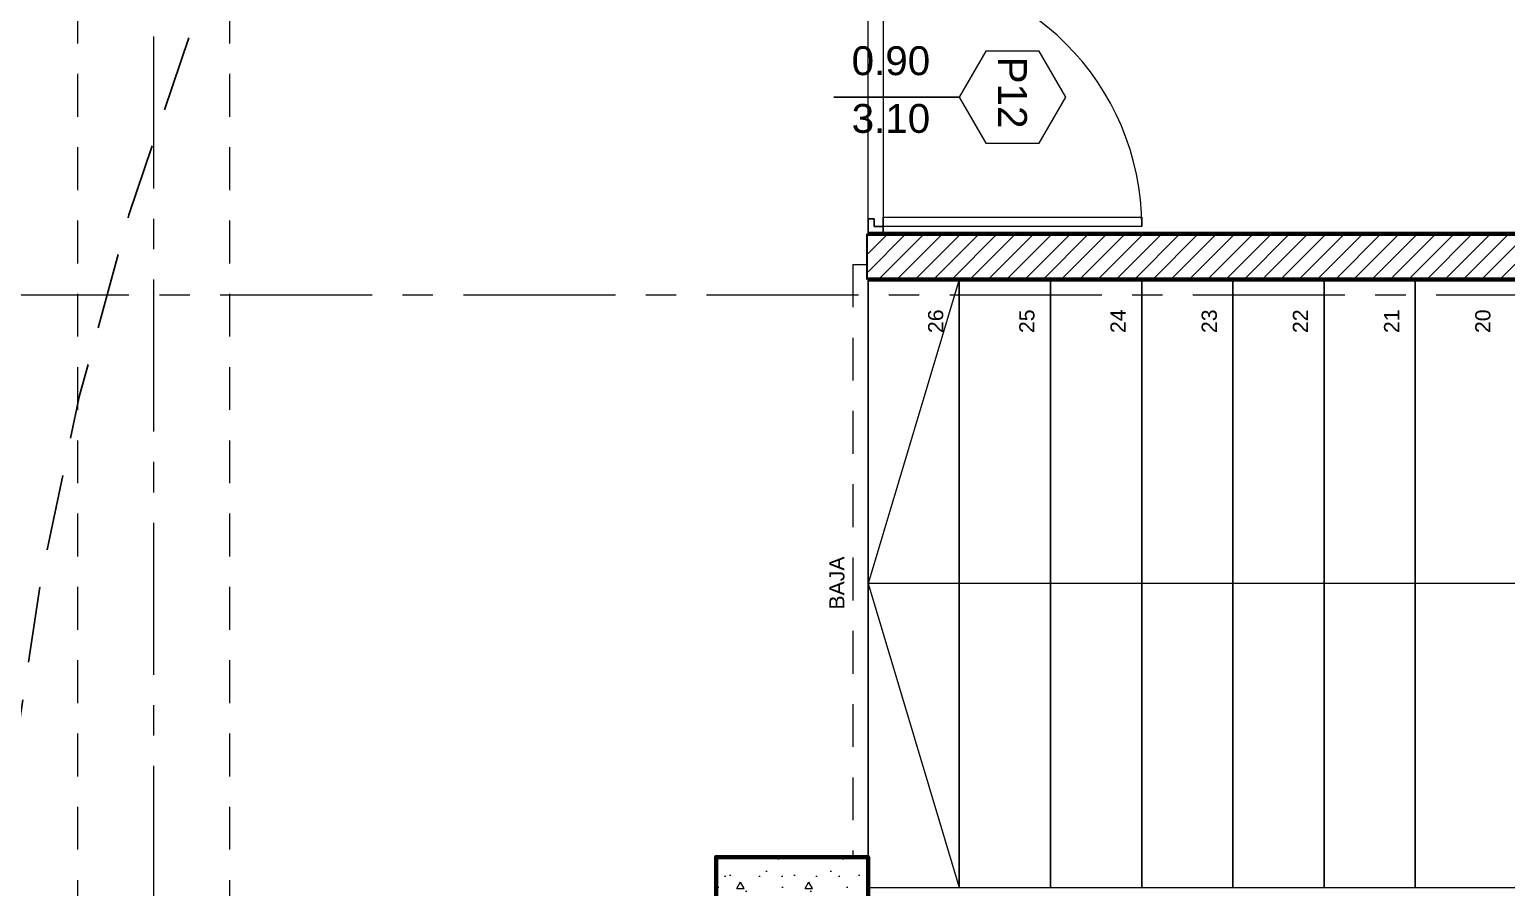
# Model space of a CAD drawing. Header units: inches. Extents: x -19 to 5698, y -728 to 92.
# Drawn here: x 228.911 to 233.77, y 24.75 to 27.573 of the extents above; entities that cross this region are included whole.
import ezdxf

# ---------------------------------------------------------------- set-up
doc = ezdxf.new("R2010")
doc.units = ezdxf.units.IN
doc.header["$MEASUREMENT"] = 0
doc.set_wipeout_variables(frame=1)
for name, pattern in [('ACAD_ISO04W100', [30, 24, -3, 0, -3]), ('HIDDEN', [0.375, 0.25, -0.125]), ('Hidden Line', [0.195611, 0.141111, -0.0545]), ('Línea Oculta', [0.195611, 0.141111, -0.0545]), ('Punto & Raya', [0.65, 0.5, -0.075, 0, -0.075]), ('Rayas', [0.282222, 0.141111, -0.141111]), ('Wipeout_Contour', [1, 0, -1])]:
    doc.linetypes.add(name, pattern=pattern)
doc.layers.get('0').update_dxf_attribs({"color": 61})
doc.layers.add('00 conduct tomacorr', color=120, linetype='HIDDEN', lineweight=30)
for name, color, linetype in [('02 _ ARQ _ ALB _ Ejes Generales', 251, 'Continuous'), ('02 _ ARQ _ ALB _ Muros Interiores', 7, 'Continuous'), ('02 _ ARQ _ ZON _ Espacio.3D', 7, 'Continuous'), ('08 _ STR _ EXT _ 06 Columnas', 7, 'Continuous'), ('08 _ STR _ EXT _ 07 Losa Aligerada', 7, 'Continuous'), ('08 _ STR _ EXT _ 09 Vigas', 251, 'Continuous'), ('08 _ STR _ EXT _ 11 Escaleras', 7, 'Continuous'), ('Estructura - 04 MURO', 7, 'Continuous'), ('Interior - CIELO RASSO', 7, 'Continuous'), ('Notas - Etiquetas', 7, 'Continuous')]:
    doc.layers.add(name, color=color, linetype=linetype)
doc.styles.add('Estilo_Generado_3', font='arial.ttf')
doc.styles.add('Estilo_Generado_4', font='swisse.ttf')
doc.dimstyles.new('Estilo_Generado__8', dxfattribs={"dimtxt": 0.18, "dimasz": 0.0912, "dimexe": 0.18, "dimexo": 0.0625, "dimgap": 0, "dimtad": 0, "dimtih": 1, "dimtoh": 1, "dimdec": 4, "dimzin": 0, "dimdsep": 46, "dimcen": 0.09, "dimadec": 0, "dimazin": 0, "dimtfac": 1, "dimtdec": 4, "dimtmove": 0, "dimatfit": 3, "dimldrblk": 'ARROWHEAD_5', "dimfxl": 1, "dimtolj": 1, "dimtzin": 0, "dimarcsym": 0})
pattern_1 = [(45, (185.00004, 1e-08), (-0.030052038, 0.030052038), [])]

# ---------------------------------------------------------------- blocks, each defined once
blk = doc.blocks.new('ARROWHEAD_5')
at = {"linetype": 'Continuous', "lineweight": 0}
blk.add_hatch(color=0, dxfattribs=at).paths.add_polyline_path([(-1, 0.2679), (0, 0), (-1, -0.2679)])
at = {"color": 0, "linetype": 'Continuous', "lineweight": 0}
blk.add_line((0, 0), (-1, 0), dxfattribs=at)

msp = doc.modelspace()

# ---------------------------------------------------------------- linework, layer by layer
at = {"layer": '00 conduct tomacorr'}
msp.add_arc((239.2265, 23.9151, -0.0002), 10.4427, 149.36665, 203.65809, dxfattribs=at)
at = {"layer": '02 _ ARQ _ ALB _ Ejes Generales', "color": 251, "linetype": 'Punto & Raya', "lineweight": 13, "true_color": 0x636466}
msp.add_line((229.32, 3.05), (229.32, 44.9), dxfattribs=at)
at = {"layer": '02 _ ARQ _ ALB _ Muros Interiores', "color": 152, "linetype": 'Continuous', "lineweight": 25}
msp.add_line((231.97, 27.35), (231.5575, 27.35), dxfattribs=at)
at = {"layer": '02 _ ARQ _ ALB _ Muros Interiores', "color": 165, "linetype": 'Continuous', "lineweight": 25}
for p, q in [((231.69, 26.95), (231.67, 26.95)), ((231.67, 26.95), (231.67, 26.9)), ((231.69, 26.925), (231.69, 26.95)), ((231.72, 26.925), (231.69, 26.925)), ((231.72, 26.9), (231.72, 26.925)), ((231.67, 26.9), (231.72, 26.9))]:
    msp.add_line(p, q, dxfattribs=at)
at = {"layer": '02 _ ARQ _ ALB _ Muros Interiores', "color": 165, "linetype": 'Continuous', "lineweight": 15}
for p, q in [((231.72, 26.925), (231.72, 26.955)), ((231.72, 26.955), (232.57, 26.955)), ((232.57, 26.925), (231.72, 26.925)), ((232.57, 26.955), (232.57, 26.925))]:
    msp.add_line(p, q, dxfattribs=at)
at = {"layer": '02 _ ARQ _ ALB _ Muros Interiores', "color": 7, "linetype": 'Continuous', "lineweight": 80}
msp.add_line((231.67, 26.9), (231.72, 26.9), dxfattribs=at)
msp.add_line((231.67, 26.9), (231.72, 26.9), dxfattribs=at)
msp.add_line((231.67, 26.9), (231.72, 26.9), dxfattribs=at)
at = {"layer": '02 _ ARQ _ ALB _ Muros Interiores', "color": 251, "linetype": 'Continuous', "lineweight": 13, "flags": 128}
msp.add_lwpolyline([(232.32, 27.35), (232.2325, 27.5016), (232.0575, 27.5016), (231.97, 27.35), (232.0575, 27.1985), (232.2325, 27.1985)], close=True, dxfattribs=at)
at = {"layer": '02 _ ARQ _ ALB _ Muros Interiores', "color": 165, "linetype": 'Continuous', "lineweight": 15}
msp.add_arc((231.72, 26.925), 0.85, 0.0012, 90.0012, dxfattribs=at)
at = {"layer": '02 _ ARQ _ ZON _ Espacio.3D', "color": 254, "linetype": 'Continuous', "lineweight": 0, "flags": 128}
msp.add_lwpolyline([(205.07, 17.4), (229.57, 17.4), (229.57, 16.25), (230.77, 16.25), (230.77, 15.5372), (232.42, 15.5372), (232.42, 15.1499), (233.32, 15.1499), (233.3204, 17.1), (232.82, 17.1), (232.82, 19.05), (230.67, 19.05), (230.67, 20.35), (231.67, 20.35), (231.67, 22.25), (231.17, 22.25), (231.17, 22.7), (231.67, 22.7), (231.67, 24.4), (231.17, 24.4), (231.17, 24.85), (231.67, 24.85), (231.67, 29.7), (208.07, 29.7)], dxfattribs=at)
msp.add_lwpolyline([(236.42, 27), (236.42, 29.7), (231.72, 29.7), (231.72, 26.9), (236.07, 26.9), (236.07, 27)], close=True, dxfattribs=at)
at = {"layer": '08 _ STR _ EXT _ 07 Losa Aligerada', "color": 7, "linetype": 'Rayas', "lineweight": 18, "flags": 128}
msp.add_lwpolyline([(193.22, 11.97, 1.049431), (198.7937, 6.3), (209.6003, 6.3), (209.6003, 6.2005), (214.7981, 6.2005), (214.7981, 7.2), (222.07, 7.2), (222.07, 5.6637), (223.2699, 5.6637), (223.2699, 4.2), (228.3699, 4.2), (228.3699, 5.6637), (229.57, 5.6637), (229.57, 7.2), (236.57, 7.2), (236.57, 14.9999), (236.57, 15.1499), (236.57, 15.1499), (236.57, 15.7999), (236.57, 15.7999), (236.57, 18.1001), (236.57, 20.35), (234.07, 20.35), (231.67, 20.35), (231.67, 22.35), (231.67, 22.6), (231.67, 24.5), (231.67, 24.75), (231.67, 26.75), (236.57, 26.75), (236.57, 29.7), (236.57, 35.2005), (236.57, 39.9), (228.67, 39.9), (223.5529, 39.9), (223.5529, 40.9), (218.9324, 40.9), (218.9324, 39.9), (208.37, 39.9), (208.37, 41.4352), (207.42, 41.4352), (207.42, 42.9), (202.22, 42.9), (202.22, 41.4352), (201.2699, 41.4352), (201.2699, 39.9), (196.2701, 39.9), (196.2701, 41.1), (192.8701, 41.1), (192.8701, 37.7), (194.07, 37.7), (194.07, 33.9), (193.17, 33.9), (193.17, 21.2663), (193.22, 21.2663)], format="xyb", close=True, dxfattribs=at)
at = {"layer": '08 _ STR _ EXT _ 07 Losa Aligerada', "color": 7, "linetype": 'Continuous', "lineweight": 18, "flags": 128}
msp.add_lwpolyline([(228.3699, 4.4445), (229.37, 4.4445), (229.37, 7.2), (236.57, 7.2), (236.57, 14.9999), (236.57, 15.1499), (236.57, 15.1499), (236.57, 15.7999), (236.57, 15.7999), (236.57, 18.1001), (236.57, 20.35), (234.07, 20.35), (231.67, 20.35), (231.67, 22.35), (231.67, 22.6), (231.67, 24.5), (231.67, 24.75), (231.67, 26.75), (236.07, 26.75), (236.57, 26.75), (236.57, 39.9)], dxfattribs=at)
at = {"layer": '08 _ STR _ EXT _ 09 Vigas', "color": 251, "linetype": 'Hidden Line', "lineweight": 13, "true_color": 0x636466}
for p, q in [((229.07, 17.4), (229.07, 29.7)), ((229.57, 17.4), (229.57, 29.7))]:
    msp.add_line(p, q, dxfattribs=at)
at = {"layer": 'Interior - CIELO RASSO', "color": 251, "linetype": 'Línea Oculta', "lineweight": 13, "flags": 128}
for points in [[(231.62, 26.8), (231.67, 26.8)], [(231.62, 26.8), (231.62, 24.85)], [(235.31, 26.8), (231.67, 26.8)]]:
    msp.add_lwpolyline(points, dxfattribs=at)

# ---------------------------------------------------------------- texts
at = {"layer": '02 _ ARQ _ ALB _ Muros Interiores', "color": 5, "lineweight": 25, "char_height": 0.095, "attachment_point": 7, "style": 'Estilo_Generado_4'}
for s, insert, rotation in [('\\A1;{\\pql;\\pt0;\\fSwis721 Ex BT|b0|i0|c0|p34;0.90\\fSwis721 Ex BT|b0|i0|c0|p34;\\A1{\\H.66x;\\S^  ;}\\fSwis721 Ex BT|b0|i0|c0|p34;\\fSwis721 Ex BT|b0|i0|c0|p34;}', (231.616, 27.3949), 0.0012), ('\\A1;{\\pql;\\pt0;\\fSwis721 Ex BT|b0|i0|c0|p34;P12\\fSwis721 Ex BT|b0|i0|c0|p34;\\fSwis721 Ex BT|b0|i0|c0|p34;\\fSwis721 Ex BT|b0|i0|c0|p34;}', (232.0975, 27.4833), 270.0012), ('\\A1;{\\pql;\\pt0;\\fSwis721 Ex BT|b0|i0|c0|p34;3.10\\fSwis721 Ex BT|b0|i0|c0|p34;\\A1{\\H.66x;\\S^  ;}\\fSwis721 Ex BT|b0|i0|c0|p34;\\fSwis721 Ex BT|b0|i0|c0|p34;}', (231.616, 27.205), 0.0012)]:
    msp.add_mtext(s, dxfattribs=dict(at, insert=insert, rotation=rotation))
at = {"layer": '08 _ STR _ EXT _ 11 Escaleras', "color": 161, "lineweight": 13, "insert": (231.5676, 25.6643), "char_height": 0.05, "attachment_point": 4, "rotation": 90, "style": 'Estilo_Generado_3'}
msp.add_mtext('\\A1;{\\pql;\\fArial|b0|i0|c0|p34;BAJA}', dxfattribs=at)

# ---------------------------------------------------------------- next in the draw order: wipeouts: each hides what was drawn before it
at = {"color": 254, "linetype": 'Wipeout_Contour', "lineweight": 0, "ltscale": 6624.754451}
msp.add_wipeout([(234.07, 26.75), (231.67, 26.75), (231.67, 24.75), (234.07, 24.75)], dxfattribs=at).dxf.layer = '08 _ STR _ EXT _ 11 Escaleras'

# ---------------------------------------------------------------- next in the draw order: linework, layer by layer
at = {"layer": '08 _ STR _ EXT _ 11 Escaleras', "color": 161, "linetype": 'Continuous', "lineweight": 13}
for p, q in [((231.67, 26.75), (231.67, 24.75)), ((234.07, 26.75), (231.67, 26.75)), ((231.67, 24.75), (234.07, 24.75))]:
    msp.add_line(p, q, dxfattribs=at)

# ---------------------------------------------------------------- next in the draw order: wipeouts: each hides what was drawn before it
at = {"color": 254, "linetype": 'Wipeout_Contour', "lineweight": 0, "ltscale": 6627.754107}
msp.add_wipeout([(233.47, 26.75), (233.47, 24.75), (233.77, 24.75), (233.77, 26.75)], dxfattribs=at).dxf.layer = '08 _ STR _ EXT _ 11 Escaleras'

# ---------------------------------------------------------------- next in the draw order: linework, layer by layer
at = {"layer": '08 _ STR _ EXT _ 11 Escaleras', "color": 167, "linetype": 'Continuous', "lineweight": 18}
for p, q in [((233.77, 26.75), (233.47, 26.75)), ((233.47, 26.75), (233.47, 24.75)), ((233.47, 24.75), (233.77, 24.75))]:
    msp.add_line(p, q, dxfattribs=at)

# ---------------------------------------------------------------- next in the draw order: wipeouts: each hides what was drawn before it
at = {"color": 254, "linetype": 'Wipeout_Contour', "lineweight": 0, "ltscale": 6626.554252}
msp.add_wipeout([(233.17, 26.75), (233.17, 24.75), (233.47, 24.75), (233.47, 26.75)], dxfattribs=at).dxf.layer = '08 _ STR _ EXT _ 11 Escaleras'

# ---------------------------------------------------------------- next in the draw order: linework, layer by layer
at = {"layer": '08 _ STR _ EXT _ 11 Escaleras', "color": 167, "linetype": 'Continuous', "lineweight": 18}
for p, q in [((233.47, 26.75), (233.17, 26.75)), ((233.17, 26.75), (233.17, 24.75)), ((233.47, 24.75), (233.47, 26.75)), ((233.17, 24.75), (233.47, 24.75))]:
    msp.add_line(p, q, dxfattribs=at)

# ---------------------------------------------------------------- next in the draw order: wipeouts: each hides what was drawn before it
at = {"color": 254, "linetype": 'Wipeout_Contour', "lineweight": 0, "ltscale": 6625.354398}
msp.add_wipeout([(232.87, 24.75), (233.17, 24.75), (233.17, 26.75), (232.87, 26.75)], dxfattribs=at).dxf.layer = '08 _ STR _ EXT _ 11 Escaleras'

# ---------------------------------------------------------------- next in the draw order: linework, layer by layer
at = {"layer": '08 _ STR _ EXT _ 11 Escaleras', "color": 167, "linetype": 'Continuous', "lineweight": 18}
for p, q in [((233.17, 26.75), (232.87, 26.75)), ((232.87, 26.75), (232.87, 24.75)), ((233.17, 24.75), (233.17, 26.75)), ((232.87, 24.75), (233.17, 24.75))]:
    msp.add_line(p, q, dxfattribs=at)

# ---------------------------------------------------------------- next in the draw order: wipeouts: each hides what was drawn before it
at = {"color": 254, "linetype": 'Wipeout_Contour', "lineweight": 0, "ltscale": 6624.154543}
msp.add_wipeout([(232.57, 24.75), (232.87, 24.75), (232.87, 26.75), (232.57, 26.75)], dxfattribs=at).dxf.layer = '08 _ STR _ EXT _ 11 Escaleras'

# ---------------------------------------------------------------- next in the draw order: linework, layer by layer
at = {"layer": '08 _ STR _ EXT _ 11 Escaleras', "color": 167, "linetype": 'Continuous', "lineweight": 18}
for p, q in [((232.87, 26.75), (232.57, 26.75)), ((232.57, 26.75), (232.57, 24.75)), ((232.87, 24.75), (232.87, 26.75)), ((232.57, 24.75), (232.87, 24.75))]:
    msp.add_line(p, q, dxfattribs=at)

# ---------------------------------------------------------------- next in the draw order: wipeouts: each hides what was drawn before it
at = {"color": 254, "linetype": 'Wipeout_Contour', "lineweight": 0, "ltscale": 6622.954688}
msp.add_wipeout([(232.27, 24.75), (232.57, 24.75), (232.57, 26.75), (232.27, 26.75)], dxfattribs=at).dxf.layer = '08 _ STR _ EXT _ 11 Escaleras'

# ---------------------------------------------------------------- next in the draw order: linework, layer by layer
at = {"layer": '08 _ STR _ EXT _ 11 Escaleras', "color": 167, "linetype": 'Continuous', "lineweight": 18}
for p, q in [((232.57, 26.75), (232.27, 26.75)), ((232.27, 26.75), (232.27, 24.75)), ((232.57, 24.75), (232.57, 26.75)), ((232.27, 24.75), (232.57, 24.75))]:
    msp.add_line(p, q, dxfattribs=at)

# ---------------------------------------------------------------- next in the draw order: wipeouts: each hides what was drawn before it
at = {"color": 254, "linetype": 'Wipeout_Contour', "lineweight": 0, "ltscale": 6621.754834}
msp.add_wipeout([(231.97, 24.75), (232.27, 24.75), (232.27, 26.75), (231.97, 26.75)], dxfattribs=at).dxf.layer = '08 _ STR _ EXT _ 11 Escaleras'

# ---------------------------------------------------------------- next in the draw order: linework, layer by layer
at = {"layer": '08 _ STR _ EXT _ 11 Escaleras', "color": 167, "linetype": 'Continuous', "lineweight": 18}
for p, q in [((232.27, 26.75), (231.97, 26.75)), ((231.97, 26.75), (231.97, 24.75)), ((232.27, 24.75), (232.27, 26.75)), ((231.97, 24.75), (232.27, 24.75))]:
    msp.add_line(p, q, dxfattribs=at)

# ---------------------------------------------------------------- next in the draw order: wipeouts: each hides what was drawn before it
at = {"color": 254, "linetype": 'Wipeout_Contour', "lineweight": 0, "ltscale": 6620.554979}
msp.add_wipeout([(231.67, 24.75), (231.97, 24.75), (231.97, 26.75), (231.67, 26.75)], dxfattribs=at).dxf.layer = '08 _ STR _ EXT _ 11 Escaleras'

# ---------------------------------------------------------------- next in the draw order: linework, layer by layer
at = {"layer": '08 _ STR _ EXT _ 11 Escaleras', "color": 167, "linetype": 'Continuous', "lineweight": 18}
for p, q in [((231.97, 26.75), (231.67, 26.75)), ((231.67, 26.75), (231.67, 24.75)), ((231.97, 26.75), (231.67, 25.75)), ((231.97, 24.75), (231.97, 26.75)), ((231.97, 25.75), (231.67, 25.75)), ((231.67, 25.75), (231.97, 24.75)), ((234.07, 25.75), (231.97, 25.75)), ((231.67, 24.75), (231.97, 24.75))]:
    msp.add_line(p, q, dxfattribs=at)

# ---------------------------------------------------------------- next in the draw order: wipeouts: each hides what was drawn before it
at = {"color": 254, "linetype": 'Wipeout_Contour', "lineweight": 0, "ltscale": 6627.754107}
msp.add_wipeout([(233.47, 26.75), (233.47, 24.75), (233.77, 24.75), (233.77, 26.75)], dxfattribs=at).dxf.layer = '08 _ STR _ EXT _ 11 Escaleras'

# ---------------------------------------------------------------- next in the draw order: linework, layer by layer
at = {"layer": '02 _ ARQ _ ALB _ Ejes Generales', "color": 251, "linetype": 'Punto & Raya', "lineweight": 13, "true_color": 0x636466}
msp.add_line((233.57, 26.7), (239.57, 26.7), dxfattribs=at)
at = {"layer": '08 _ STR _ EXT _ 11 Escaleras', "color": 161, "linetype": 'ACAD_ISO04W100', "lineweight": 13}
for p, q in [((233.77, 26.75), (233.47, 26.75)), ((233.47, 26.75), (233.47, 24.75)), ((233.47, 24.75), (233.77, 24.75))]:
    msp.add_line(p, q, dxfattribs=at)

# ---------------------------------------------------------------- next in the draw order: texts
at = {"layer": '08 _ STR _ EXT _ 11 Escaleras', "color": 161, "lineweight": 13, "insert": (233.6926, 26.5741), "char_height": 0.05, "attachment_point": 4, "rotation": 90, "style": 'Estilo_Generado_3'}
msp.add_mtext('\\A1;{\\pql;\\fArial|b0|i0|c0|p34;20}', dxfattribs=at)

# ---------------------------------------------------------------- next in the draw order: wipeouts: each hides what was drawn before it
at = {"color": 254, "linetype": 'Wipeout_Contour', "lineweight": 0, "ltscale": 6626.554252}
msp.add_wipeout([(233.17, 26.75), (233.17, 24.75), (233.47, 24.75), (233.47, 26.75)], dxfattribs=at).dxf.layer = '08 _ STR _ EXT _ 11 Escaleras'

# ---------------------------------------------------------------- next in the draw order: linework, layer by layer
at = {"layer": '08 _ STR _ EXT _ 11 Escaleras', "color": 161, "linetype": 'ACAD_ISO04W100', "lineweight": 13}
for p, q in [((233.47, 26.75), (233.17, 26.75)), ((233.17, 26.75), (233.17, 24.75)), ((233.47, 24.75), (233.47, 26.75)), ((233.17, 24.75), (233.47, 24.75))]:
    msp.add_line(p, q, dxfattribs=at)

# ---------------------------------------------------------------- next in the draw order: texts
at = {"layer": '08 _ STR _ EXT _ 11 Escaleras', "color": 161, "lineweight": 13, "insert": (233.3922, 26.5741), "char_height": 0.05, "attachment_point": 4, "rotation": 90, "style": 'Estilo_Generado_3'}
msp.add_mtext('\\A1;{\\pql;\\fArial|b0|i0|c0|p34;21}', dxfattribs=at)

# ---------------------------------------------------------------- next in the draw order: wipeouts: each hides what was drawn before it
at = {"color": 254, "linetype": 'Wipeout_Contour', "lineweight": 0, "ltscale": 6625.354398}
msp.add_wipeout([(232.87, 24.75), (233.17, 24.75), (233.17, 26.75), (232.87, 26.75)], dxfattribs=at).dxf.layer = '08 _ STR _ EXT _ 11 Escaleras'

# ---------------------------------------------------------------- next in the draw order: linework, layer by layer
at = {"layer": '08 _ STR _ EXT _ 11 Escaleras', "color": 161, "linetype": 'ACAD_ISO04W100', "lineweight": 13}
for p, q in [((233.17, 26.75), (232.87, 26.75)), ((232.87, 26.75), (232.87, 24.75)), ((233.17, 24.75), (233.17, 26.75)), ((232.87, 24.75), (233.17, 24.75))]:
    msp.add_line(p, q, dxfattribs=at)

# ---------------------------------------------------------------- next in the draw order: texts
at = {"layer": '08 _ STR _ EXT _ 11 Escaleras', "color": 161, "lineweight": 13, "insert": (233.0922, 26.5741), "char_height": 0.05, "attachment_point": 4, "rotation": 90, "style": 'Estilo_Generado_3'}
msp.add_mtext('\\A1;{\\pql;\\fArial|b0|i0|c0|p34;22}', dxfattribs=at)

# ---------------------------------------------------------------- next in the draw order: wipeouts: each hides what was drawn before it
at = {"color": 254, "linetype": 'Wipeout_Contour', "lineweight": 0, "ltscale": 6624.154543}
msp.add_wipeout([(232.57, 24.75), (232.87, 24.75), (232.87, 26.75), (232.57, 26.75)], dxfattribs=at).dxf.layer = '08 _ STR _ EXT _ 11 Escaleras'

# ---------------------------------------------------------------- next in the draw order: linework, layer by layer
at = {"layer": '08 _ STR _ EXT _ 11 Escaleras', "color": 161, "linetype": 'ACAD_ISO04W100', "lineweight": 13}
for p, q in [((232.87, 26.75), (232.57, 26.75)), ((232.57, 26.75), (232.57, 24.75)), ((232.87, 24.75), (232.87, 26.75)), ((232.57, 24.75), (232.87, 24.75))]:
    msp.add_line(p, q, dxfattribs=at)

# ---------------------------------------------------------------- next in the draw order: texts
at = {"layer": '08 _ STR _ EXT _ 11 Escaleras', "color": 161, "lineweight": 13, "insert": (232.7926, 26.5741), "char_height": 0.05, "attachment_point": 4, "rotation": 90, "style": 'Estilo_Generado_3'}
msp.add_mtext('\\A1;{\\pql;\\fArial|b0|i0|c0|p34;23}', dxfattribs=at)

# ---------------------------------------------------------------- next in the draw order: wipeouts: each hides what was drawn before it
at = {"color": 254, "linetype": 'Wipeout_Contour', "lineweight": 0, "ltscale": 6622.954688}
msp.add_wipeout([(232.27, 24.75), (232.57, 24.75), (232.57, 26.75), (232.27, 26.75)], dxfattribs=at).dxf.layer = '08 _ STR _ EXT _ 11 Escaleras'

# ---------------------------------------------------------------- next in the draw order: linework, layer by layer
at = {"layer": '08 _ STR _ EXT _ 11 Escaleras', "color": 161, "linetype": 'ACAD_ISO04W100', "lineweight": 13}
for p, q in [((232.57, 26.75), (232.27, 26.75)), ((232.27, 26.75), (232.27, 24.75)), ((232.57, 24.75), (232.57, 26.75)), ((232.27, 24.75), (232.57, 24.75))]:
    msp.add_line(p, q, dxfattribs=at)

# ---------------------------------------------------------------- next in the draw order: texts
at = {"layer": '08 _ STR _ EXT _ 11 Escaleras', "color": 161, "lineweight": 13, "insert": (232.4922, 26.5741), "char_height": 0.05, "attachment_point": 4, "rotation": 90, "style": 'Estilo_Generado_3'}
msp.add_mtext('\\A1;{\\pql;\\fArial|b0|i0|c0|p34;24}', dxfattribs=at)

# ---------------------------------------------------------------- next in the draw order: wipeouts: each hides what was drawn before it
at = {"color": 254, "linetype": 'Wipeout_Contour', "lineweight": 0, "ltscale": 6621.754834}
msp.add_wipeout([(231.97, 24.75), (232.27, 24.75), (232.27, 26.75), (231.97, 26.75)], dxfattribs=at).dxf.layer = '08 _ STR _ EXT _ 11 Escaleras'

# ---------------------------------------------------------------- next in the draw order: linework, layer by layer
at = {"layer": '08 _ STR _ EXT _ 11 Escaleras', "color": 161, "linetype": 'ACAD_ISO04W100', "lineweight": 13}
for p, q in [((232.27, 26.75), (231.97, 26.75)), ((231.97, 26.75), (231.97, 24.75)), ((232.27, 24.75), (232.27, 26.75)), ((231.97, 24.75), (232.27, 24.75))]:
    msp.add_line(p, q, dxfattribs=at)

# ---------------------------------------------------------------- next in the draw order: texts
at = {"layer": '08 _ STR _ EXT _ 11 Escaleras', "color": 161, "lineweight": 13, "insert": (232.1926, 26.5741), "char_height": 0.05, "attachment_point": 4, "rotation": 90, "style": 'Estilo_Generado_3'}
msp.add_mtext('\\A1;{\\pql;\\fArial|b0|i0|c0|p34;25}', dxfattribs=at)

# ---------------------------------------------------------------- next in the draw order: wipeouts: each hides what was drawn before it
at = {"color": 254, "linetype": 'Wipeout_Contour', "lineweight": 0, "ltscale": 6620.554979}
msp.add_wipeout([(231.67, 24.75), (231.97, 24.75), (231.97, 26.75), (231.67, 26.75)], dxfattribs=at).dxf.layer = '08 _ STR _ EXT _ 11 Escaleras'

# ---------------------------------------------------------------- next in the draw order: hatches: boundary and pattern name
at = {"layer": '08 _ STR _ EXT _ 06 Columnas', "linetype": 'Continuous', "lineweight": 9}
h = msp.add_hatch(dxfattribs=at)
h.set_pattern_fill('HORMIGÓN_EN_MASA_0002', style=0, pattern_type=2)
h.set_pattern_definition([(0, (185.00004, 1e-08), (0, 0.3897114), [0.024375, -0.200625]), (0, (185.11254, 0.19486), (0, 0.3897114), [0.024375, -0.200625]), (60, (185.00004, 1e-08), (-0.3375, 0.1948557), [0.024375, -0.200625]), (60, (185.22504, 1e-08), (-0.3375, 0.1948557), [0.024375, -0.200625]), (120, (185.0244, 1e-08), (0.3375, 0.1948557), [0.024375, -0.200625]), (120, (185.2494, 1e-08), (0.3375, 0.1948557), [0.024375, -0.200625]), (0, (185.00004, 0.0375), (0, 0.075), [0, -0.075, 0, -0.1125]), (45, (185.03754, 0.0375), (-0.05303301, 0.05303301), [0, -0.05625, 0, -0.09375])])
h.paths.add_polyline_path([(231.17, 24.4), (231.67, 24.4), (231.67, 24.85), (231.17, 24.85)])

# ---------------------------------------------------------------- next in the draw order: linework, layer by layer
at = {"layer": '02 _ ARQ _ ALB _ Ejes Generales', "color": 251, "linetype": 'Punto & Raya', "lineweight": 13, "true_color": 0x636466}
msp.add_line((228.7385, 26.7), (234.7385, 26.7), dxfattribs=at)
at = {"layer": '02 _ ARQ _ ALB _ Muros Interiores', "color": 7, "linetype": 'Continuous', "lineweight": 80, "flags": 128}
msp.add_lwpolyline([(231.67, 26.9), (231.67, 26.75)], dxfattribs=at)
at = {"layer": '08 _ STR _ EXT _ 06 Columnas', "color": 7, "linetype": 'Continuous', "lineweight": 80, "flags": 128}
msp.add_lwpolyline([(231.17, 24.4), (231.67, 24.4), (231.67, 24.85), (231.17, 24.85)], close=True, dxfattribs=at)
at = {"layer": '08 _ STR _ EXT _ 11 Escaleras', "color": 161, "linetype": 'ACAD_ISO04W100', "lineweight": 13}
for p, q in [((231.97, 26.75), (231.67, 26.75)), ((231.67, 26.75), (231.67, 24.75)), ((231.97, 26.75), (231.67, 25.75)), ((231.97, 24.75), (231.97, 26.75)), ((231.97, 25.75), (231.67, 25.75)), ((231.67, 25.75), (231.97, 24.75)), ((234.07, 25.75), (231.97, 25.75)), ((231.67, 24.75), (231.97, 24.75))]:
    msp.add_line(p, q, dxfattribs=at)
at = {"layer": 'Interior - CIELO RASSO', "color": 251, "linetype": 'Línea Oculta', "lineweight": 13, "flags": 128}
for points in [[(231.67, 24.85), (231.67, 26.75)], [(231.67, 26.75), (235.31, 26.75)]]:
    msp.add_lwpolyline(points, dxfattribs=at)

# ---------------------------------------------------------------- next in the draw order: texts
at = {"layer": '08 _ STR _ EXT _ 11 Escaleras', "color": 161, "lineweight": 13, "insert": (231.8926, 26.5741), "char_height": 0.05, "attachment_point": 4, "rotation": 90, "style": 'Estilo_Generado_3'}
msp.add_mtext('\\A1;{\\pql;\\fArial|b0|i0|c0|p34;26}', dxfattribs=at)

# ---------------------------------------------------------------- next in the draw order: wipeouts: each hides what was drawn before it
at = {"color": 254, "linetype": 'Wipeout_Contour', "lineweight": 0, "ltscale": 4965.575786}
msp.add_wipeout([(231.72, 26.9), (231.67, 26.9), (231.67, 26.75)], dxfattribs=at).dxf.layer = 'Estructura - 04 MURO'

# ---------------------------------------------------------------- next in the draw order: hatches: boundary and pattern name
at = {"layer": 'Estructura - 04 MURO', "linetype": 'Continuous', "lineweight": 5}
h = msp.add_hatch(dxfattribs=at)
h.set_pattern_fill('LADRILLO_COMÚN_0002', color=250, style=0, pattern_type=2)
h.set_pattern_definition(pattern_1)
h.paths.add_polyline_path([(231.72, 26.9), (231.67, 26.9), (231.67, 26.75)])

# ---------------------------------------------------------------- next in the draw order: wipeouts: each hides what was drawn before it
at = {"color": 254, "linetype": 'Wipeout_Contour', "lineweight": 0, "ltscale": 6628.820916}
msp.add_wipeout([(231.67, 26.9), (231.67, 26.75), (236.07, 26.75), (236.07, 26.9)], dxfattribs=at).dxf.layer = 'Estructura - 04 MURO'

# ---------------------------------------------------------------- next in the draw order: hatches: boundary and pattern name
at = {"layer": 'Estructura - 04 MURO', "linetype": 'Continuous', "lineweight": 5}
h = msp.add_hatch(dxfattribs=at)
h.set_pattern_fill('LADRILLO_COMÚN_0002', color=250, style=0, pattern_type=2)
h.set_pattern_definition(pattern_1)
h.paths.add_polyline_path([(231.67, 26.9), (231.67, 26.75), (236.07, 26.75), (236.07, 26.9)])

# ---------------------------------------------------------------- next in the draw order: linework, layer by layer
at = {"layer": 'Estructura - 04 MURO', "color": 7, "linetype": 'Continuous', "lineweight": 80, "flags": 128}
for points in [[(236.07, 26.9), (231.67, 26.9)], [(231.67, 26.75), (236.07, 26.75)]]:
    msp.add_lwpolyline(points, dxfattribs=at)

# ---------------------------------------------------------------- next in the draw order: leaders
at = {"layer": 'Notas - Etiquetas', "color": 144, "linetype": 'Continuous', "lineweight": 13, "annotation_type": 0, "has_hookline": 1, "hookline_direction": 1, "text_width": 0.965, "horizontal_direction": (-1e-06, 1, 0)}
msp.add_leader([(231.685, 29.1642), (231.5052, 28.9753), (231.5052, 27.742)], dimstyle='Estilo_Generado__8', dxfattribs=at)

doc.saveas('drawing.dxf')
